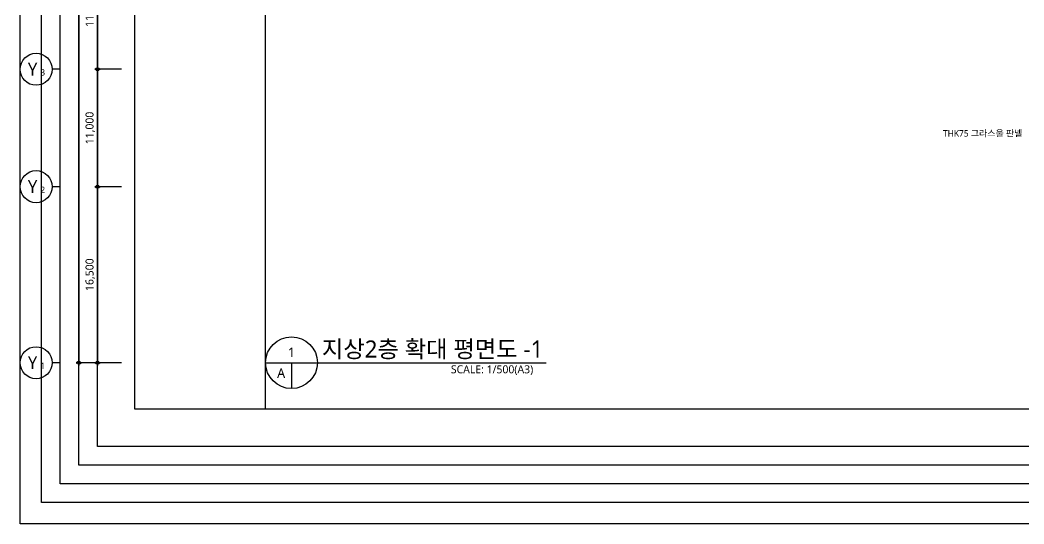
# Model space of a CAD drawing. Header units: millimetres. Extents: x 45782458 to 46215946, y 191740 to 1509539.
# Drawn here: x 45801022 to 45895054, y 767740 to 814966 of the extents above; entities that cross this region are included whole.
import ezdxf
from ezdxf.enums import TextEntityAlignment as Align

# ---------------------------------------------------------------- set-up
doc = ezdxf.new("R2010")
doc.units = ezdxf.units.MM
doc.header["$LTSCALE"] = 1000
doc.header["$MEASUREMENT"] = 0
doc.header["$PDSIZE"] = -10
doc.layers.get('0').update_dxf_attribs({"linetype": 'CONTINUOUS'})
doc.layers.get('Defpoints').update_dxf_attribs({"color": 171, "linetype": 'CONTINUOUS'})
for name, color, linetype in [('DIM', 7, 'CONTINUOUS'), ('NDIM', 7, 'CONTINUOUS'), ('SYM', 7, 'CONTINUOUS'), ('SYM(AXIS)', 7, 'CONTINUOUS'), ('TEXT', 3, 'CONTINUOUS'), ('TEXT(AXIS)', 2, 'CONTINUOUS'), ('TEXT(MIN)', 7, 'CONTINUOUS')]:
    doc.layers.add(name, color=color, linetype=linetype)
doc.styles.add('TE', font='malgun_0.ttf')
doc.styles.add('나눔바른고딕', font='NanumBarunGothic.ttf')
doc.dimstyles.new('BA', dxfattribs={"dimscale": 500, "dimtxt": 3, "dimasz": 1, "dimexe": 1, "dimexo": 5, "dimgap": 0.9, "dimtad": 1, "dimdec": 0, "dimdsep": 46, "dimlunit": 6, "dimtxsty": 'TE', "dimblk": 'DDD', "dimcen": 2.5, "dimclrd": 256, "dimclre": 256, "dimclrt": 3, "dimazin": 2, "dimtfac": 1, "dimtdec": 0, "dimtix": 1, "dimtmove": 2, "dimatfit": 3, "dimldrblk": 'DDD', "dimfxl": 1, "dimtolj": 1, "dimtzin": 0, "dimarcsym": 2})

# ---------------------------------------------------------------- blocks, each defined once
blk = doc.blocks.new('A$C2F20087E')
at = {"layer": 'SYM(AXIS)'}
blk.add_line((600, 0), (600, 300), dxfattribs=at)
blk.add_circle((600, 900), 600, dxfattribs=at)
blk = doc.blocks.new('DDD')
at = {"layer": 'DIM', "color": 0}
for p, q in [((-1, 0), (1, 0)), ((0, -1), (0, 1))]:
    blk.add_line(p, q, dxfattribs=at)
for radius in [0.6, 0.3]:
    blk.add_circle((0, 0), radius, dxfattribs=at)
blk = doc.blocks.new('*D107')
at = {"layer": 'Defpoints', "color": 0, "ltscale": 0.4, "transparency": 16777216}
for p in [(45811772, 799351), (45808272, 782851), (45811772, 782851)]:
    blk.add_point(p, dxfattribs=at)
at = {"layer": 'NDIM', "lineweight": -2, "ltscale": 0.4, "transparency": 16777216}
for p, q in [((45810522, 799351), (45808022, 799351)), ((45808272, 799101), (45808272, 783101)), ((45810522, 782851), (45808022, 782851))]:
    blk.add_line(p, q, dxfattribs=at)
at = {"layer": 'NDIM', "lineweight": -2, "ltscale": 0.4, "transparency": 16777216, "xscale": 250, "yscale": 250, "zscale": 250}
for p, rotation in [((45808272, 799351), 90), ((45808272, 782851), 270)]:
    blk.add_blockref('DDD', p, dxfattribs=dict(at, rotation=rotation))
at = {"layer": 'NDIM', "color": 3, "ltscale": 0.4, "transparency": 16777216, "insert": (45807595, 791101), "char_height": 750, "attachment_point": 5, "rotation": 90, "style": 'TE'}
blk.add_mtext('\\A1;16,500', dxfattribs=at)
blk = doc.blocks.new('*D108')
at = {"layer": 'Defpoints', "color": 0, "ltscale": 0.4, "transparency": 16777216}
for p in [(45811772, 810351), (45808272, 799351), (45811772, 799351)]:
    blk.add_point(p, dxfattribs=at)
at = {"layer": 'NDIM', "lineweight": -2, "ltscale": 0.4, "transparency": 16777216}
for p, q in [((45810522, 810351), (45808022, 810351)), ((45808272, 810101), (45808272, 799601)), ((45810522, 799351), (45808022, 799351))]:
    blk.add_line(p, q, dxfattribs=at)
at = {"layer": 'NDIM', "lineweight": -2, "ltscale": 0.4, "transparency": 16777216, "xscale": 250, "yscale": 250, "zscale": 250}
for p, rotation in [((45808272, 810351), 90), ((45808272, 799351), 270)]:
    blk.add_blockref('DDD', p, dxfattribs=dict(at, rotation=rotation))
at = {"layer": 'NDIM', "color": 3, "ltscale": 0.4, "transparency": 16777216, "insert": (45807595, 804851), "char_height": 750, "attachment_point": 5, "rotation": 90, "style": 'TE'}
blk.add_mtext('\\A1;11,000', dxfattribs=at)
blk = doc.blocks.new('*D109')
at = {"layer": 'Defpoints', "color": 0, "ltscale": 0.4, "transparency": 16777216}
for p in [(45811772, 821351), (45808272, 810351), (45811772, 810351)]:
    blk.add_point(p, dxfattribs=at)
at = {"layer": 'NDIM', "lineweight": -2, "ltscale": 0.4, "transparency": 16777216}
for p, q in [((45810522, 821351), (45808022, 821351)), ((45808272, 821101), (45808272, 810601)), ((45810522, 810351), (45808022, 810351))]:
    blk.add_line(p, q, dxfattribs=at)
at = {"layer": 'NDIM', "lineweight": -2, "ltscale": 0.4, "transparency": 16777216, "xscale": 250, "yscale": 250, "zscale": 250}
for p, rotation in [((45808272, 821351), 90), ((45808272, 810351), 270)]:
    blk.add_blockref('DDD', p, dxfattribs=dict(at, rotation=rotation))
at = {"layer": 'NDIM', "color": 3, "ltscale": 0.4, "transparency": 16777216, "insert": (45807595, 815851), "char_height": 750, "attachment_point": 5, "rotation": 90, "style": 'TE'}
blk.add_mtext('\\A1;11,000', dxfattribs=at)
blk = doc.blocks.new('*D115')
at = {"layer": 'Defpoints', "color": 0, "ltscale": 0.4, "transparency": 16777216}
for p in [(45811772, 887401), (45806522, 782851), (45811772, 782851)]:
    blk.add_point(p, dxfattribs=at)
at = {"layer": 'NDIM', "lineweight": -2, "ltscale": 0.4, "transparency": 16777216}
for p, q in [((45810522, 887401), (45806272, 887401)), ((45806522, 887151), (45806522, 783101)), ((45810522, 782851), (45806272, 782851))]:
    blk.add_line(p, q, dxfattribs=at)
at = {"layer": 'NDIM', "lineweight": -2, "ltscale": 0.4, "transparency": 16777216, "xscale": 250, "yscale": 250, "zscale": 250}
for p, rotation in [((45806522, 887401), 90), ((45806522, 782851), 270)]:
    blk.add_blockref('DDD', p, dxfattribs=dict(at, rotation=rotation))
at = {"layer": 'NDIM', "color": 3, "ltscale": 0.4, "transparency": 16777216, "insert": (45805828, 835351), "char_height": 750, "attachment_point": 5, "rotation": 90, "style": 'TE'}
blk.add_mtext('\\A1;104,550', dxfattribs=at)

msp = doc.modelspace()

# ---------------------------------------------------------------- linework, layer by layer
at = {"layer": 'Defpoints'}
for points in [[(45977722.3, 767740.2), (45801022.3, 767740.2), (45801022.3, 905440.2), (45977722.3, 905440.2)], [(45975722.3, 769740.2), (45803022.3, 769740.2), (45803022.3, 903440.2), (45975722.3, 903440.2)], [(45973972.3, 771490.2), (45804772.3, 771490.2), (45804772.3, 901690.2), (45973972.3, 901690.2)], [(45972222.3, 773240.2), (45806522.3, 773240.2), (45806522.3, 899940.2), (45972222.3, 899940.2)], [(45970472.3, 774990.2), (45808272.3, 774990.2), (45808272.3, 898190.2), (45970472.3, 898190.2)], [(45966972.3, 778490.2), (45811772.3, 778490.2), (45811772.3, 894690.2), (45966972.3, 894690.2)], [(45966972.3, 778490.2), (45824022.3, 778490.2), (45824022.3, 894690.2), (45966972.3, 894690.2)]]:
    msp.add_lwpolyline(points, close=True, dxfattribs=at)
at = {"layer": 'SYM'}
for p, q in [((45824022.3, 782851.3), (45850300.3, 782851.3)), ((45826446.6, 782851.3), (45826446.6, 780427.1))]:
    msp.add_line(p, q, dxfattribs=at)
msp.add_circle((45826446.6, 782851.3), 2424.2, dxfattribs=at)

# ---------------------------------------------------------------- block references
at = {"xscale": 2.500000000000049, "yscale": 2.500000000000049, "zscale": 2.500000000000049, "rotation": 90}
for p in [(45804772.3, 808851.3), (45804772.3, 797851.3), (45804772.3, 781351.3)]:
    msp.add_blockref('A$C2F20087E', p, dxfattribs=at)

# ---------------------------------------------------------------- texts
at = {"layer": 'TEXT', "style": '나눔바른고딕'}
for s, p in [('1', (45826446.6, 783821)), ('A', (45825476.9, 781881.7))]:
    msp.add_text(s, height=900, dxfattribs=at).set_placement(p, align=Align.MIDDLE)
msp.add_text('지상2층 확대 평면도 -1', height=1600, dxfattribs=at).set_placement((45829292.4, 783336.2))
msp.add_text('SCALE: 1/500(A3)', height=750, dxfattribs=at).set_placement((45849091.6, 782608.9), align=Align.TOP_RIGHT)
at = {"layer": 'TEXT(AXIS)', "style": '나눔바른고딕'}
for s, height, p in [('Y', 1200, (45802193.2, 810361.3)), ('3', 600, (45803141.3, 810061.4)), ('Y', 1200, (45802193.2, 799361.3)), ('2', 600, (45803141.3, 799061.4)), ('Y', 1200, (45802193.2, 782861.3)), ('1', 600, (45803141.3, 782561.4))]:
    msp.add_text(s, height=height, dxfattribs=at).set_placement(p, align=Align.MIDDLE)
at = {"layer": 'TEXT(MIN)', "style": '나눔바른고딕'}
msp.add_text('THK75 그라스울 판넬', height=600, dxfattribs=at).set_placement((45894912.3, 804348.2, 0.5), align=Align.MIDDLE_RIGHT)

# ---------------------------------------------------------------- dimensions: what is measured, and where the dimension line sits
at = {"layer": 'NDIM', "ltscale": 0.4}
dim = msp.add_linear_dim(base=(45806522.3, 782851.3), p1=(45811772.3, 887401.3), p2=(45811772.3, 782851.3), angle=270, dimstyle='BA', override={"dimscale": 250}, dxfattribs=at)
dim.commit()
dim.dimension.update_dxf_attribs({"geometry": '*D115', "text_midpoint": (45805828.2, 835351.3), "dimtype": 160})
for base, p1, p2, picture, middle in [((45808272.3, 810351.3), (45811772.3, 821351.3), (45811772.3, 810351.3), '*D109', (45807594.9, 815851.3)), ((45808272.3, 799351.3), (45811772.3, 810351.3), (45811772.3, 799351.3), '*D108', (45807594.9, 804851.3)), ((45808272.3, 782851.3), (45811772.3, 799351.3), (45811772.3, 782851.3), '*D107', (45807594.9, 791101.3))]:
    dim = msp.add_linear_dim(base=base, p1=p1, p2=p2, angle=270, dimstyle='BA', override={"dimscale": 250}, dxfattribs=at)
    dim.commit()
    dim.dimension.update_dxf_attribs({"geometry": picture, "text_midpoint": middle})

doc.saveas('drawing.dxf')
